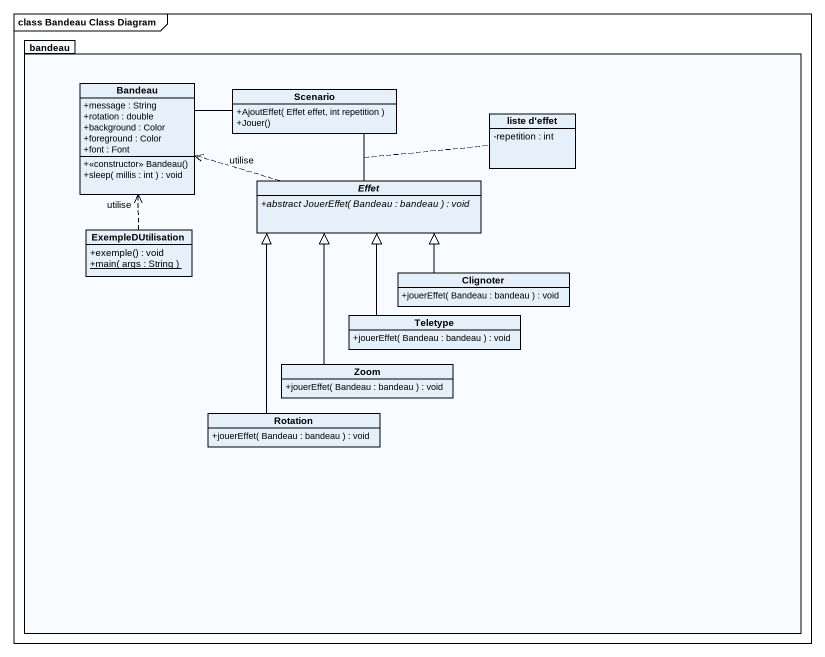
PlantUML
@startuml
mainframe class Bandeau Class Diagram
hide circle
hide empty members
skinparam classAttributeIconSize 0
package bandeau {
  class Bandeau {
    +message : String
    +rotation : double
    +background : Color
    +foreground : Color
    +font : Font
    +<<constructor>> Bandeau()
    +sleep( millis : int ) : void
  }
  class Scenario {
    +AjoutEffet( Effet effet, int repetition )
    +Jouer()
  }
  class "liste d'effet" as liste_d_effet {
    -repetition : int
  }
  abstract class Effet {
    {abstract} +abstract JouerEffet( Bandeau : bandeau ) : void
  }
  class ExempleDUtilisation {
    +exemple() : void
    {static} +main( args : String )
  }
  class Clignoter {
    +jouerEffet( Bandeau : bandeau ) : void
  }
  class Teletype {
    +jouerEffet( Bandeau : bandeau ) : void
  }
  class Zoom {
    +jouerEffet( Bandeau : bandeau ) : void
  }
  class Rotation {
    +jouerEffet( Bandeau : bandeau ) : void
  }
}
Scenario -left- Bandeau
Effet .left.> Bandeau : utilise
Effet -up- Scenario
(Effet, Scenario) .. liste_d_effet
ExempleDUtilisation .up.> Bandeau : utilise
Clignoter -up-|> Effet
Teletype -up-|> Effet
Zoom -up-|> Effet
Rotation -up-|> Effet
@enduml
